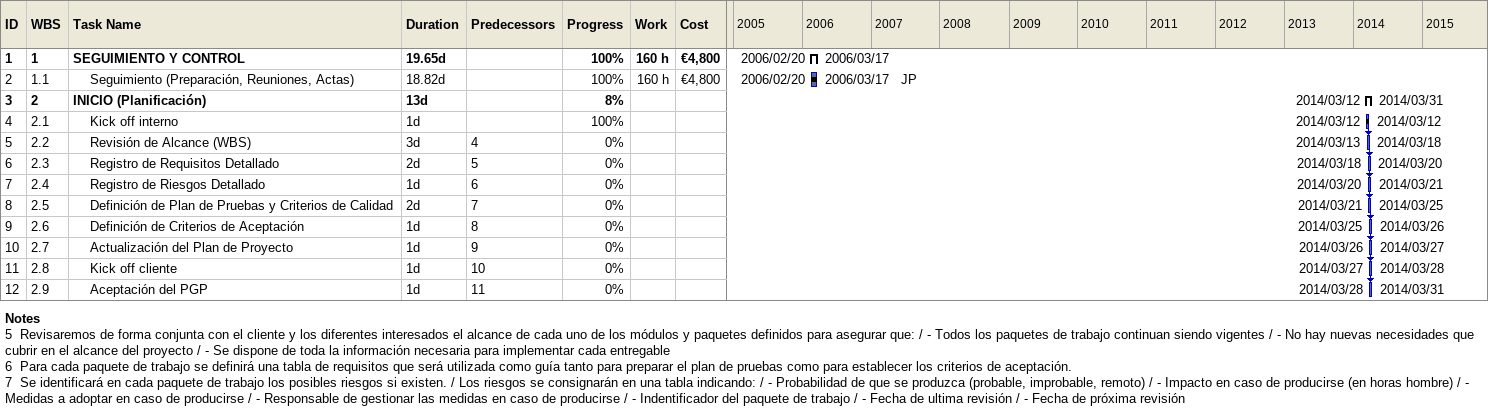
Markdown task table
| ID | WBS | Task | Duration | Start | Finish | Predecessors | Resources | % complete | Work (h) | Cost (€) |
|---|---|---|---|---|---|---|---|---|---|---|
| 1 | 1 | **SEGUIMIENTO Y CONTROL** | 19.65d | 2006-02-20 | 2006-03-17 |  |  | 100 | 160 | 4800 |
| 2 | 1.1 | Seguimiento (Preparación, Reuniones, Actas) | 18.82d | 2006-02-20 | 2006-03-17 |  | JP | 100 | 160 | 4800 |
| 3 | 2 | **INICIO (Planificación)** | 13d | 2014-03-12 | 2014-03-31 |  |  | 8 |  |  |
| 4 | 2.1 | Kick off interno | 1d | 2014-03-12 | 2014-03-12 |  |  | 100 |  |  |
| 5 | 2.2 | Revisión de Alcance (WBS) | 3d | 2014-03-13 | 2014-03-18 | 4 |  | 0 |  |  |
| 6 | 2.3 | Registro de Requisitos Detallado | 2d | 2014-03-18 | 2014-03-20 | 5 |  | 0 |  |  |
| 7 | 2.4 | Registro de Riesgos Detallado | 1d | 2014-03-20 | 2014-03-21 | 6 |  | 0 |  |  |
| 8 | 2.5 | Definición de Plan de Pruebas y Criterios de Calidad | 2d | 2014-03-21 | 2014-03-25 | 7 |  | 0 |  |  |
| 9 | 2.6 | Definición de Criterios de Aceptación | 1d | 2014-03-25 | 2014-03-26 | 8 |  | 0 |  |  |
| 10 | 2.7 | Actualización del Plan de Proyecto | 1d | 2014-03-26 | 2014-03-27 | 9 |  | 0 |  |  |
| 11 | 2.8 | Kick off cliente | 1d | 2014-03-27 | 2014-03-28 | 10 |  | 0 |  |  |
| 12 | 2.9 | Aceptación del PGP | 1d | 2014-03-28 | 2014-03-31 | 11 |  | 0 |  |  |

Notes
- 5: Revisaremos de forma conjunta con el cliente y los diferentes interesados el alcance de cada uno de los módulos y paquetes definidos para asegurar que: / - Todos los paquetes de trabajo continuan siendo vigentes / - No hay nuevas necesidades que cubrir en el alcance del proyecto / - Se dispone de toda la información necesaria para implementar cada entregable
- 6: Para cada paquete de trabajo se definirá una tabla de requisitos que será utilizada como guía tanto para preparar el plan de pruebas como para establecer los criterios de aceptación.
- 7: Se identificará en cada paquete de trabajo los posibles riesgos si existen. / Los riesgos se consignarán en una tabla indicando: / - Probabilidad de que se produzca (probable, improbable, remoto) / - Impacto en caso de producirse (en horas hombre) / - Medidas a adoptar en caso de producirse / - Responsable de gestionar las medidas en caso de producirse / - Indentificador del paquete de trabajo / - Fecha de ultima revisión / - Fecha de próxima revisión
